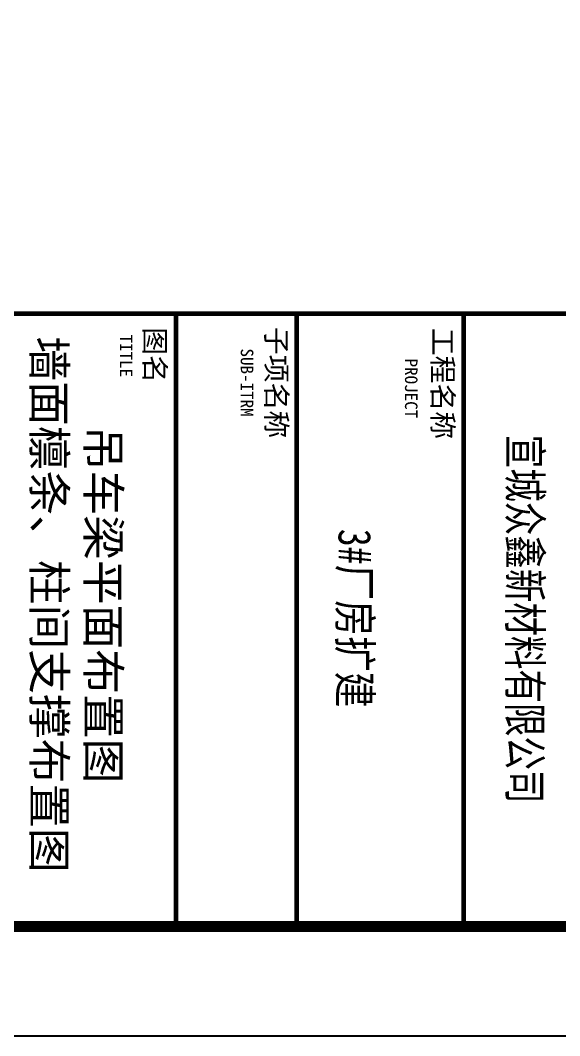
# Model space of a CAD drawing. Extents: x 40002367 to 40460080, y 192184 to 372766.
# Drawn here: x 40311670 to 40321554, y 253966 to 272559 of the extents above; entities that cross this region are included whole.
import ezdxf
from ezdxf.enums import TextEntityAlignment as Align

# ---------------------------------------------------------------- set-up
doc = ezdxf.new("R2010")
doc.units = 0
doc.header["$LTSCALE"] = 1000
doc.header["$MEASUREMENT"] = 0
doc.layers.get('0').update_dxf_attribs({"linetype": 'CONTINUOUS'})
for name, color, linetype in [('PUB_TAB', 7, 'CONTINUOUS'), ('PUB_TEXT', 7, 'CONTINUOUS'), ('PUB_TITLE', 4, 'CONTINUOUS')]:
    doc.layers.add(name, color=color, linetype=linetype)
doc.styles.add('STYLE-黑体', font='simhei.ttf')
doc.styles.add('TQ', font='')
doc.styles.get('TQ').set_extended_font_data('SimSun')

# ---------------------------------------------------------------- blocks, each defined once
blk = doc.blocks.new('tk0')
at = {"layer": 'PUB_TITLE', "lineweight": 40, "const_width": 85}
for points in [[(32850067, -1201267), (32850067, -1281267)], [(32850067, -1241493), (32861287, -1241493)], [(32850067, -1244553), (32861287, -1244553)], [(32850067, -1246763), (32861287, -1246763)]]:
    blk.add_lwpolyline(points, dxfattribs=at)
at = {"layer": 'PUB_TEXT', "attachment_point": 1, "style": 'TQ'}
for s, insert, char_height, width in [('工程名称', (32850323, -1241690), 374, 2223.6), ('PROJECT', (32850887, -1242340), 229.5, 4799.1), ('子项名称', (32850306, -1244736), 374, 2223.6), ('SUB-ITRM', (32850702, -1245348), 229.5, 4799.1), ('图名', (32850313, -1246965), 374, 2223.6), ('TITLE', (32850446, -1247564), 229.5, 4799.1)]:
    blk.add_mtext(s, dxfattribs=dict(at, insert=insert, char_height=char_height, width=width))

msp = doc.modelspace()

# ---------------------------------------------------------------- linework, layer by layer
at = {"layer": 'PUB_TITLE'}
msp.add_lwpolyline([(40278021.2, 372765.6), (40278021.2, 253965.6), (40362021.2, 253965.6), (40362021.2, 372765.6)], close=True, dxfattribs=at)
at = {"layer": 'PUB_TITLE', "const_width": 200}
msp.add_lwpolyline([(40280021.2, 367765.6), (40280021.2, 255965.6), (40360021.2, 255965.6), (40360021.2, 367765.6)], close=True, dxfattribs=at)

# ---------------------------------------------------------------- block references
at = {"rotation": 270}
msp.add_blockref('tk0', (41561288.6, 33117252.4), dxfattribs=at)

# ---------------------------------------------------------------- texts
at = {"layer": 'PUB_TAB', "lineweight": -3, "style": 'STYLE-黑体'}
for s, width, p in [('墙面檩条、柱间支撑布置图', 1.000119, (40311899.5, 261860.5)), ('吊车梁平面布置图', 1.000119, (40312892.1, 261860.5)), ('宣城众鑫新材料有限公司', 0.75, (40320618.2, 261593.8)), ('3#厂房扩建', 0.8, (40317501.6, 261610.7))]:
    msp.add_text(s, height=600, rotation=270, dxfattribs=dict(at, width=width)).set_placement(p, align=Align.CENTER)

doc.saveas('drawing.dxf')
